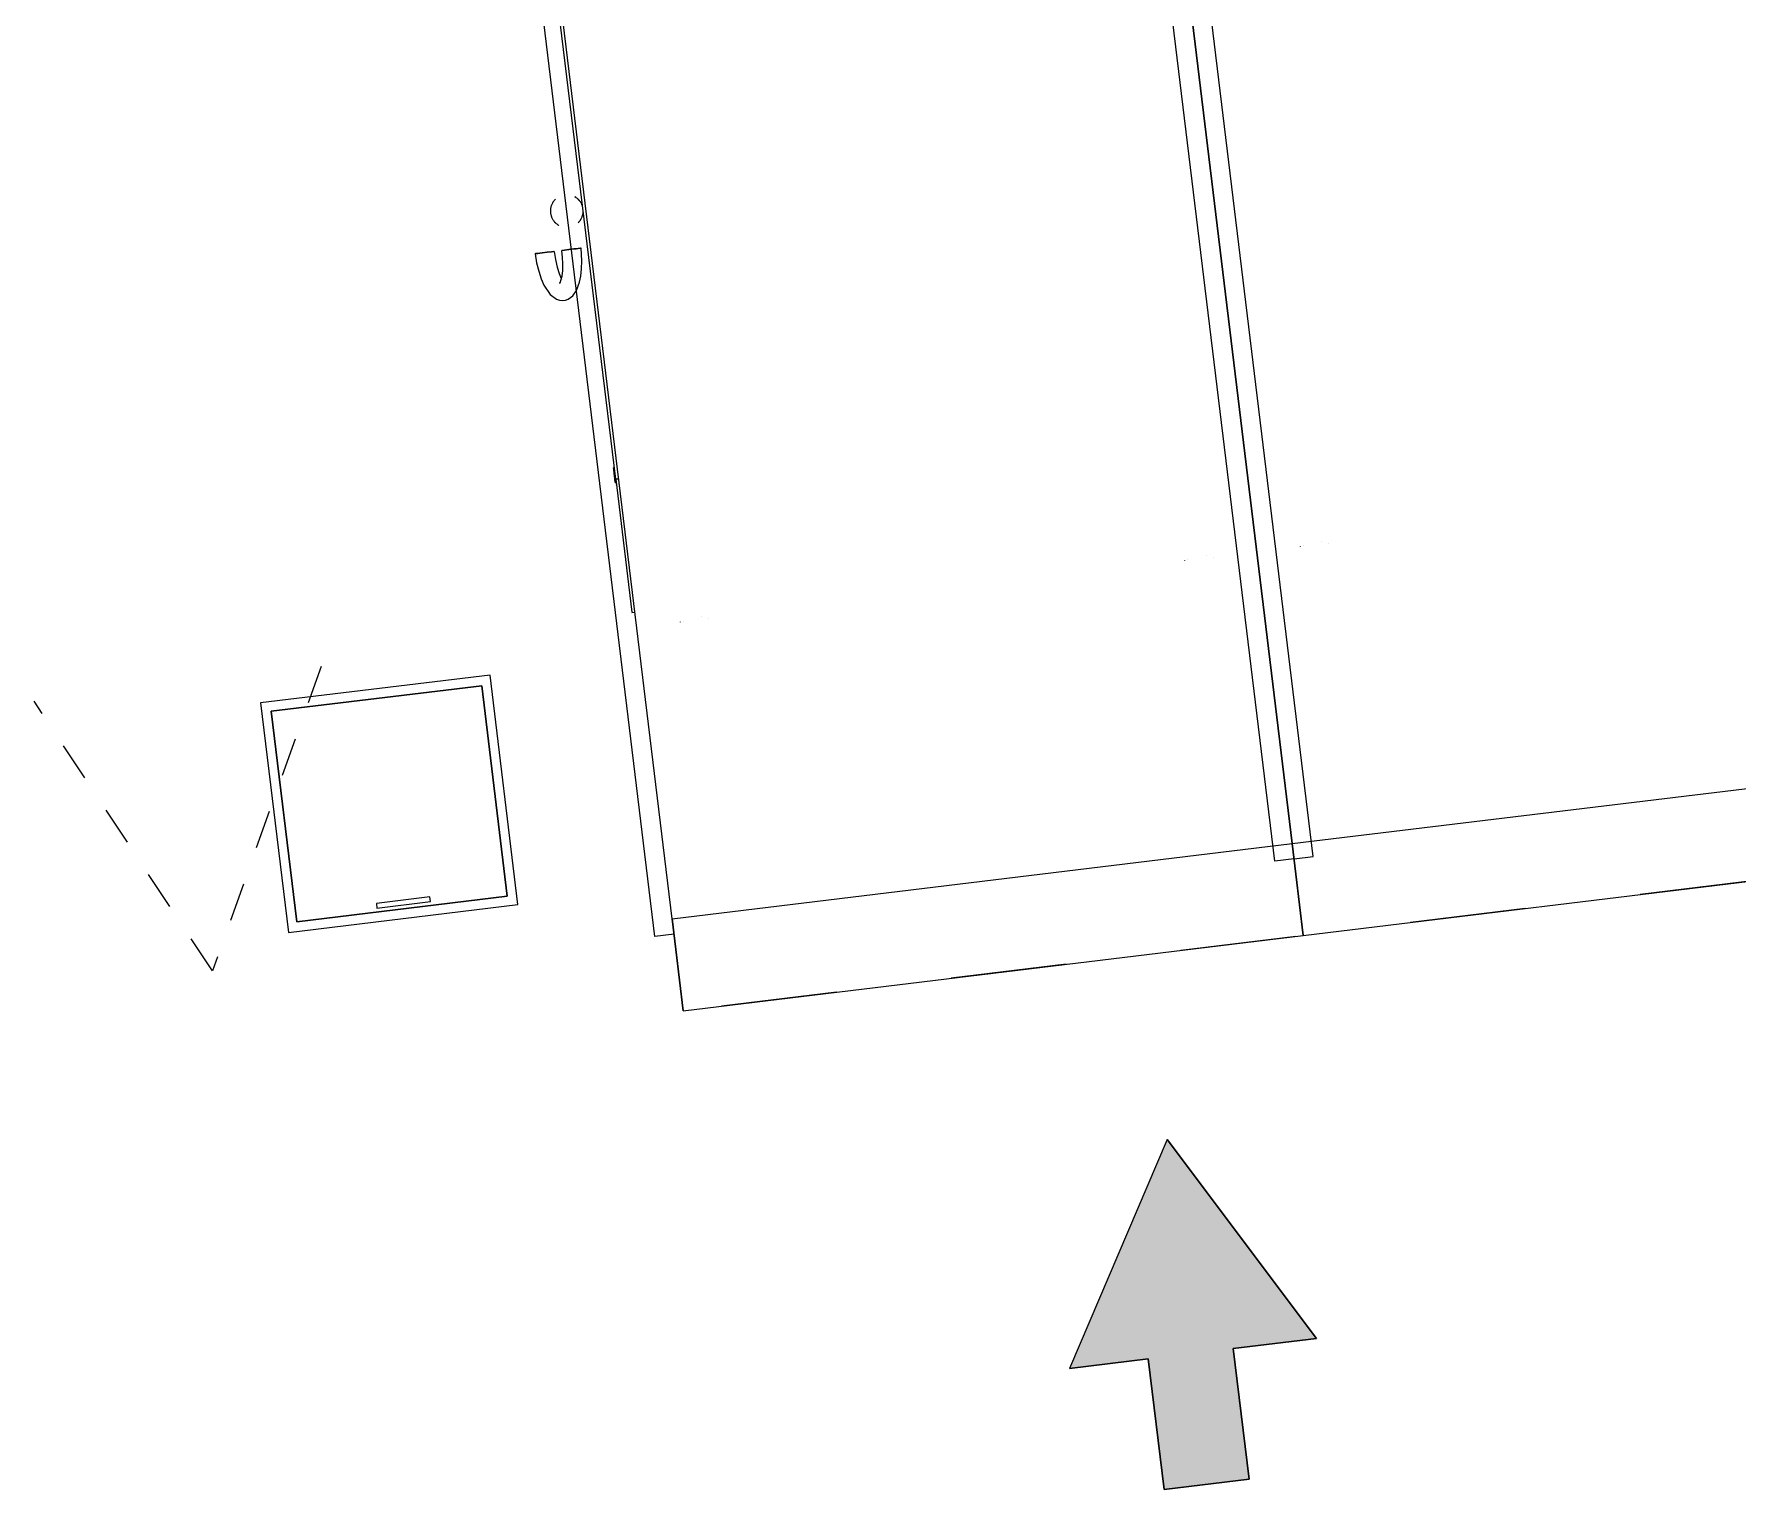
# Model space of a CAD drawing. Header units: metres. Extents: x 400403 to 400526, y 4543947 to 4544120.
# Drawn here: x 400464.862 to 400469.281, y 4544004.519 to 4544008.319 of the extents above; entities that cross this region are included whole.
import ezdxf

# ---------------------------------------------------------------- set-up
doc = ezdxf.new("R2010")
doc.units = ezdxf.units.M
doc.linetypes.add('Dash', pattern=[0.6, 0.3, -0.3])
doc.linetypes.add('Dot 1mm', pattern=[0.1, 0, -0.1])
for name, color, linetype, lineweight in [('A-----NOP', 7, 'Continuous', 5), ('A_HANDRAIL', 7, 'Continuous', 5), ('G-PLANOTM', 7, 'Continuous', 13)]:
    doc.layers.add(name, color=color, linetype=linetype, lineweight=lineweight)
doc.layers.add('A-FLOROVM', color=7, linetype='Dot 1mm', lineweight=5, true_color=0x404040)
doc.layers.add('A_AREA', color=4, linetype='Dash', lineweight=60, true_color=0x00ffff)

# ---------------------------------------------------------------- blocks, each defined once
blk = doc.blocks.new('KMM FLOOR BASED OPEN COVER1 - KMM FLOOR BASED OPEN COVER 600x600-4816128-PERON KAT _1_10 _-3_21_ KOTU TUĞLA DUVAR PLANI - 1_2')
at = {"layer": 'G-PLANOTM'}
for p, q in [((0.3, 0.3), (-0.3, 0.3)), ((-0.3, 0.3), (-0.3, -0.3)), ((0.275, 0.275), (-0.275, 0.275)), ((-0.275, 0.275), (-0.275, -0.275)), ((-0.275, -0.275), (-0.275, 0.275)), ((-0.275, 0.275), (0.275, 0.275)), ((0.275, -0.275), (0.275, 0.275)), ((0.275, 0.275), (0.275, -0.275)), ((0.3, -0.3), (0.3, 0.3)), ((0.0757, -0.2526), (-0.0643, -0.2526)), ((-0.0643, -0.2526), (-0.0643, -0.265)), ((-0.0643, -0.265), (0.0757, -0.265)), ((0.0757, -0.265), (0.0757, -0.2526)), ((-0.3, -0.3), (0.3, -0.3)), ((-0.275, -0.275), (0.275, -0.275)), ((0.275, -0.275), (-0.275, -0.275))]:
    blk.add_line(p, q, dxfattribs=at)
blk = doc.blocks.new('Railing - _start post-V6-PERON KAT _1_10 _-3_21_ KOTU TUĞLA DUVAR PLANI - 1_2')
at = {"layer": 'A_HANDRAIL', "color": 9, "true_color": 0xc0c0c0}
for p, q in [((-0.025, 0.735), (-0.0241, 0.735)), ((-0.0241, 0.735), (-0.0177, 0.735)), ((-0.0177, 0.735), (-0.0065, 0.735)), ((-0.0065, 0.735), (-0.0125, 0.735)), ((-0.0065, 0.735), (0.0065, 0.735)), ((0.0125, 0.735), (0.0065, 0.735)), ((0.0065, 0.735), (0.0177, 0.735)), ((0.0177, 0.735), (0.0241, 0.735)), ((0.0241, 0.735), (0.025, 0.735)), ((0.045, 0.735), (0.0459, 0.735)), ((0.0459, 0.735), (0.0523, 0.735)), ((0.0523, 0.735), (0.0635, 0.735)), ((0.0635, 0.735), (0.0575, 0.735)), ((0.0635, 0.735), (0.0765, 0.735)), ((0.0825, 0.735), (0.0765, 0.735)), ((0.0765, 0.735), (0.0825, 0.735)), ((0.0825, 0.735), (0.0877, 0.735)), ((0.0877, 0.735), (0.0916, 0.735)), ((0.0916, 0.735), (0.0941, 0.735)), ((0.0941, 0.735), (0.095, 0.735)), ((-0.003, -0.29), (0, -0.29)), ((0.0005, -0.29), (0.003, -0.29)), ((0.067, -0.29), (0.073, -0.29))]:
    blk.add_line(p, q, dxfattribs=at)
at = {"layer": 'A_HANDRAIL', "color": 9, "true_color": 0xc0c0c0, "flags": 128}
for points in [[(0.095, 0.735), (0.0938, 0.7586), (0.0911, 0.7813), (0.0871, 0.8014), (0.0821, 0.8186), (0.0693, 0.8445), (0.0541, 0.8591), (0.0466, 0.8626), (0.039, 0.8643), (0.0314, 0.8644), (0.0241, 0.8628), (0.0109, 0.8556), (-0.0005, 0.8427), (-0.0109, 0.822), (-0.0157, 0.807), (-0.0198, 0.7889), (-0.0229, 0.768), (-0.025, 0.735)], [(0.041, 0.8191), (0.0404, 0.8184), (0.0387, 0.816), (0.0368, 0.8122), (0.0327, 0.8015), (0.0291, 0.7869), (0.0264, 0.7688), (0.0253, 0.7535), (0.025, 0.735)], [(0.045, 0.735), (0.0446, 0.7563), (0.0426, 0.7765), (0.0394, 0.7938), (0.0353, 0.8072), (0.0346, 0.8088)], [(-0.0217, 0.735), (-0.0241, 0.735), (-0.025, 0.735)], [(-0.0125, 0.735), (-0.0177, 0.735), (-0.0217, 0.735)], [(0.0065, 0.735), (0, 0.735), (-0.0065, 0.735)], [(0.0216, 0.735), (0.0177, 0.735), (0.0125, 0.735)], [(0.025, 0.735), (0.0241, 0.735), (0.0216, 0.735)], [(0.0483, 0.735), (0.0459, 0.735), (0.045, 0.735)], [(0.0575, 0.735), (0.0523, 0.735), (0.0483, 0.735)], [(0.0765, 0.735), (0.07, 0.735), (0.0635, 0.735)], [(0.0916, 0.735), (0.0877, 0.735), (0.0825, 0.735)], [(0.095, 0.735), (0.0941, 0.735), (0.0916, 0.735)], [(-0.0254, 0.6691), (-0.0267, 0.668), (-0.028, 0.667), (-0.0293, 0.6658), (-0.0305, 0.6646), (-0.0316, 0.6634), (-0.0328, 0.6621), (-0.0338, 0.6607), (-0.0348, 0.6594), (-0.0358, 0.658), (-0.0367, 0.6565), (-0.0375, 0.655), (-0.0383, 0.6535), (-0.039, 0.652), (-0.0396, 0.6504), (-0.0402, 0.6488), (-0.0407, 0.6472), (-0.0412, 0.6455), (-0.0416, 0.6439), (-0.0419, 0.6422)], [(0.0254, 0.6009), (0.0267, 0.602), (0.028, 0.603), (0.0293, 0.6042), (0.0305, 0.6054), (0.0316, 0.6066), (0.0328, 0.6079), (0.0338, 0.6093), (0.0348, 0.6106), (0.0358, 0.612), (0.0367, 0.6135), (0.0375, 0.615), (0.0383, 0.6165), (0.039, 0.618), (0.0396, 0.6196), (0.0402, 0.6212), (0.0407, 0.6228), (0.0412, 0.6245), (0.0416, 0.6261), (0.0419, 0.6278), (0.0421, 0.6295), (0.0423, 0.6311), (0.0424, 0.6328), (0.0425, 0.6345), (0.0425, 0.6362), (0.0424, 0.6379), (0.0422, 0.6396), (0.042, 0.6413), (0.0417, 0.643), (0.0414, 0.6447), (0.041, 0.6463), (0.0405, 0.6479), (0.0399, 0.6495), (0.0393, 0.6511), (0.0386, 0.6527), (0.0379, 0.6542), (0.0371, 0.6557), (0.0362, 0.6572), (0.0353, 0.6586), (0.0344, 0.66), (0.0333, 0.6614), (0.0323, 0.6627), (0.0311, 0.6639), (0.0299, 0.6652), (0.0287, 0.6663), (0.0274, 0.6675), (0.0261, 0.6685), (0.0249, 0.6694)], [(-0.042, 0.6287), (-0.0417, 0.627), (-0.0414, 0.6253), (-0.041, 0.6237), (-0.0405, 0.6221), (-0.0399, 0.6205), (-0.0393, 0.6189), (-0.0386, 0.6173), (-0.0379, 0.6158), (-0.0371, 0.6143), (-0.0362, 0.6128), (-0.0353, 0.6114), (-0.0344, 0.61), (-0.0333, 0.6086), (-0.0323, 0.6073), (-0.0311, 0.6061), (-0.0299, 0.6048), (-0.0287, 0.6037), (-0.0274, 0.6025), (-0.0261, 0.6015), (-0.0248, 0.6005)], [(-0.0254, 0.1341), (-0.0267, 0.133), (-0.028, 0.132), (-0.0293, 0.1308), (-0.0305, 0.1296), (-0.0316, 0.1284), (-0.0328, 0.1271), (-0.0338, 0.1257), (-0.0348, 0.1244), (-0.0358, 0.123), (-0.0367, 0.1215), (-0.0375, 0.12), (-0.0383, 0.1185), (-0.039, 0.117), (-0.0396, 0.1154), (-0.0402, 0.1138), (-0.0407, 0.1122), (-0.0412, 0.1105), (-0.0416, 0.1089), (-0.0419, 0.1072)], [(0.0254, 0.0659), (0.0267, 0.067), (0.028, 0.068), (0.0293, 0.0692), (0.0305, 0.0704), (0.0316, 0.0716), (0.0328, 0.0729), (0.0338, 0.0743), (0.0348, 0.0756), (0.0358, 0.077), (0.0367, 0.0785), (0.0375, 0.08), (0.0383, 0.0815), (0.039, 0.083), (0.0396, 0.0846), (0.0402, 0.0862), (0.0407, 0.0878), (0.0412, 0.0895), (0.0416, 0.0911), (0.0419, 0.0928), (0.0421, 0.0945), (0.0423, 0.0961), (0.0424, 0.0978), (0.0425, 0.0995), (0.0425, 0.1012), (0.0424, 0.1029), (0.0422, 0.1046), (0.042, 0.1063), (0.0417, 0.108), (0.0414, 0.1097), (0.041, 0.1113), (0.0405, 0.1129), (0.0399, 0.1145), (0.0393, 0.1161), (0.0386, 0.1177), (0.0379, 0.1192), (0.0371, 0.1207), (0.0362, 0.1222), (0.0353, 0.1236), (0.0344, 0.125), (0.0333, 0.1264), (0.0323, 0.1277), (0.0311, 0.1289), (0.0299, 0.1302), (0.0287, 0.1313), (0.0274, 0.1325), (0.0261, 0.1335), (0.025, 0.1344)], [(-0.042, 0.0937), (-0.0417, 0.092), (-0.0414, 0.0903), (-0.041, 0.0887), (-0.0405, 0.0871), (-0.0399, 0.0855), (-0.0393, 0.0839), (-0.0386, 0.0823), (-0.0379, 0.0808), (-0.0371, 0.0793), (-0.0362, 0.0778), (-0.0353, 0.0764), (-0.0344, 0.075), (-0.0333, 0.0736), (-0.0323, 0.0723), (-0.0311, 0.0711), (-0.0299, 0.0698), (-0.0287, 0.0687), (-0.0274, 0.0675), (-0.0261, 0.0665), (-0.025, 0.0656)]]:
    blk.add_lwpolyline(points, dxfattribs=at)
at = {"layer": 'A_HANDRAIL', "color": 9, "true_color": 0xc0c0c0}
for centre, start, end in [((0, 0.635), 127.0796, 128.9462), ((0, 0.635), 50.681, 52.9204), ((0, 0.635), 139.6378, 150), ((0, 0.635), 30, 40.3622), ((0, 0.635), 210, 220.3622), ((0, 0.635), 230.681, 233.0705), ((0, 0.635), 306.9295, 309.319), ((0, 0.635), 319.6378, 330), ((0, 0.1), 127.2309, 129.319), ((0, 0.1), 50.681, 52.7691), ((0, 0.1), 139.6378, 150), ((0, 0.1), 30, 40.3622), ((0, 0.1), 210, 220.3622), ((0, 0.1), 230.681, 232.7691), ((0, 0.1), 307.2309, 309.319), ((0, 0.1), 319.6378, 330)]:
    blk.add_arc(centre, 0.0425, start, end, dxfattribs=at)
for points in [[(-0.025, 0.007), (-0.025, 0.0076), (-0.0244, 0.0088), (-0.0219, 0.0104), (-0.0179, 0.0119), (-0.0109, 0.0133), (0, 0.0141), (0.0109, 0.0133), (0.0179, 0.0119), (0.0219, 0.0104), (0.0244, 0.0088), (0.025, 0.0076), (0.025, 0.007)], [(0.045, 0.007), (0.045, 0.0076), (0.0456, 0.0088), (0.0481, 0.0104), (0.0521, 0.0119), (0.0591, 0.0133), (0.07, 0.0141), (0.0809, 0.0133), (0.0879, 0.0119), (0.0919, 0.0104), (0.0944, 0.0088), (0.095, 0.0076), (0.095, 0.007)]]:
    blk.add_open_spline(points, degree=3, knots=[0, 0, 0, 0, 0.083333, 0.166667, 0.25, 0.333333, 0.5, 0.666667, 0.75, 0.833333, 0.916667, 1, 1, 1, 1], dxfattribs=at)
blk = doc.blocks.new('Railing - Railing-2369654-PERON KAT _1_10 _-3_21_ KOTU TUĞLA DUVAR PLANI - 1_2')
at = {"rotation": 233.9999999999997}
blk.add_blockref('Railing - _start post-V6-PERON KAT _1_10 _-3_21_ KOTU TUĞLA DUVAR PLANI - 1_2', (107.4302, -6.4325), dxfattribs=at)
blk = doc.blocks.new('D1010-30_Escalator - H_6120-4134674-PERON KAT _1_10 _-3_21_ KOTU TUĞLA DUVAR PLANI - 1_2')
at = {"layer": 'G-PLANOTM'}
for p, q in [((-1.16, -8.5651), (-1.16, -3.5551)), ((-1.11, -8.5251), (-1.11, -5.1098)), ((-0.9965, -7.7626), (-0.9965, -7.763)), ((-0.9965, -7.7636), (-0.9965, -7.7631)), ((-0.9885, -7.7615), (-0.9885, -7.7616)), ((-0.9394, -7.7554), (-0.9394, -7.7553)), ((-0.9215, -7.7626), (-0.9215, -7.763)), ((-1.11, -8.5251), (-1.11, -8.7651)), ((-1.11, -8.5251), (0.51, -8.5251)), ((-1.11, -8.5651), (-1.16, -8.5651)), ((-1.11, -8.7651), (0.51, -8.7651))]:
    blk.add_line(p, q, dxfattribs=at)
blk = doc.blocks.new('D1010-30_Escalator - H_6120-V16-PERON KAT _1_10 _-3_21_ KOTU TUĞLA DUVAR PLANI - 1_2')
at = {"layer": 'G-PLANOTM'}
for p, q in [((-1.16, -8.5651), (-1.16, -3.5551)), ((0.56, -8.5651), (0.56, -3.5551)), ((-1.11, -8.5251), (-1.11, -5.1098)), ((0.51, -5.1098), (0.51, -8.5251)), ((-1.1179, -7.3752), (-1.1179, -6.0479)), ((-1.1185, -7.3451), (-1.12, -7.3451)), ((-1.1198, -7.3451), (-1.12, -7.3451)), ((-1.12, -7.3499), (-1.12, -7.3451)), ((-1.12, -7.3674), (-1.12, -7.3499)), ((-1.1185, -7.3674), (-1.12, -7.3674)), ((-1.12, -7.3727), (-1.12, -7.3674)), ((-1.12, -7.3752), (-1.12, -7.3727)), ((-1.12, -7.3727), (-1.1185, -7.3727)), ((-1.12, -7.3828), (-1.12, -7.3752)), ((-1.1185, -7.3451), (-1.1183, -7.3451)), ((-1.1185, -7.3451), (-1.1185, -7.3499)), ((-1.1185, -7.3499), (-1.1185, -7.3674)), ((-1.1185, -7.3727), (-1.1185, -7.3674)), ((-1.1185, -7.3727), (-1.1185, -7.3752)), ((-1.1185, -7.3752), (-1.1185, -7.3828)), ((-1.11, -7.3752), (-1.1179, -7.3752)), ((-1.1178, -7.3752), (-1.11, -7.3752)), ((-1.1178, -7.3752), (-1.1178, -7.7222)), ((-1.12, -7.3836), (-1.12, -7.3828)), ((-1.1185, -7.3836), (-1.12, -7.3836)), ((-1.12, -7.3836), (-1.1198, -7.3836)), ((-1.1185, -7.3828), (-1.1185, -7.3836)), ((-1.1183, -7.3836), (-1.1185, -7.3836)), ((-1.118, -7.3836), (-1.118, -7.3901)), ((-1.1178, -7.7237), (-1.11, -7.7237)), ((-0.9965, -7.7626), (-0.9965, -7.763)), ((-0.9965, -7.7636), (-0.9965, -7.7631)), ((-0.9885, -7.7615), (-0.9885, -7.7616)), ((-0.9394, -7.7554), (-0.9394, -7.7553)), ((-0.9215, -7.7626), (-0.9215, -7.763)), ((0.3215, -7.7626), (0.3215, -7.763)), ((0.3215, -7.7636), (0.3215, -7.7631)), ((0.3295, -7.7615), (0.3295, -7.7616)), ((0.3785, -7.7554), (0.3785, -7.7553)), ((0.3965, -7.7626), (0.3965, -7.763)), ((-1.11, -8.5251), (-1.11, -8.7651)), ((-1.11, -8.5251), (0.51, -8.5251)), ((0.51, -8.7651), (0.51, -8.5251)), ((-1.11, -8.5651), (-1.16, -8.5651)), ((0.51, -8.5651), (0.56, -8.5651)), ((-1.11, -8.7651), (0.51, -8.7651))]:
    blk.add_line(p, q, dxfattribs=at)
blk.add_arc((-1.113, -7.3901), 0.005, 180, 195, dxfattribs=at)
blk = doc.blocks.new('M09-PRT-S24-ZZ-M3-ARC-01_rvt-1-PERON KAT _1_10 _-3_21_ KOTU TUĞLA DUVAR PLANI - 1_2')
at = {"layer": 'A_AREA', "lineweight": 25}
for p, q in [((111.6675, -5.2466), (109.669, -7.9973)), ((109.669, -7.9973), (109.4748, -7.8562))]:
    blk.add_line(p, q, dxfattribs=at)
at = {"lineweight": 15}
for name, p, rotation in [('D1010-30_Escalator - H_6120-4134674-PERON KAT _1_10 _-3_21_ KOTU TUĞLA DUVAR PLANI - 1_2', (104.1825, -0.6367), 53.99999999999949), ('D1010-30_Escalator - H_6120-V16-PERON KAT _1_10 _-3_21_ KOTU TUĞLA DUVAR PLANI - 1_2', (103.2303, -1.9473), 53.99999999999949), ('KMM FLOOR BASED OPEN COVER1 - KMM FLOOR BASED OPEN COVER 600x600-4816128-PERON KAT _1_10 _-3_21_ KOTU TUĞLA DUVAR PLANI - 1_2', (108.7563, -8.1902), 53.99999999999986)]:
    blk.add_blockref(name, p, dxfattribs=dict(at, rotation=rotation))
blk.add_blockref('Railing - Railing-2369654-PERON KAT _1_10 _-3_21_ KOTU TUĞLA DUVAR PLANI - 1_2', (0, 0), dxfattribs=at)
blk = doc.blocks.new('D_GEN_DIRECTION ARROW3 - D_GEN_DIRECTION ARROW-2-892963-PERON KAT _1_10 _-3_21_ KOTU TUĞLA DUVAR PLANI - 1_2')
at = {"layer": 'A-----NOP'}
blk.add_hatch(color=256, dxfattribs=at).paths.add_polyline_path([(-0.000985, -0.004809), (-0.006574, -0.001582), (-0.000985, 0.001644), (-0.000985, -0.000535), (0.002426, -0.000535), (0.002426, -0.002757), (-0.000985, -0.002757)], flags=0)
for p, q in [((-0.006574, -0.001582), (-0.000985, 0.001644)), ((-0.000985, 0.001644), (-0.006574, -0.001582)), ((-0.000985, 0.001644), (-0.000985, -0.000535)), ((-0.000985, -0.000535), (-0.000985, 0.001644)), ((-0.000985, -0.000535), (0.002426, -0.000535)), ((0.002426, -0.000535), (-0.000985, -0.000535)), ((0.002426, -0.000535), (0.002426, -0.002757)), ((0.002426, -0.002757), (0.002426, -0.000535)), ((-0.006574, -0.001582), (-0.000985, -0.004809)), ((-0.006574, -0.001582), (-0.000985, -0.004809)), ((-0.000985, -0.002757), (-0.000985, -0.004809)), ((0.002426, -0.002757), (-0.000985, -0.002757)), ((-0.000985, -0.004809), (-0.000985, -0.002757)), ((-0.000985, -0.002757), (0.002426, -0.002757))]:
    blk.add_line(p, q, dxfattribs=at)
blk = doc.blocks.new('KMM FLOOR BASED OPEN COVER1 - KMM FLOOR BASED OPEN COVER 600x600-4816128-PERON KAT _1_10 _-3_21_ KOTU TUĞLA DUVAR PLANI - 2_2')
at = {"layer": 'G-PLANOTM'}
for p, q in [((0.3, 0.3), (-0.3, 0.3)), ((-0.3, 0.3), (-0.3, -0.3)), ((0.275, 0.275), (-0.275, 0.275)), ((-0.275, 0.275), (-0.275, -0.275)), ((-0.275, -0.275), (-0.275, 0.275)), ((-0.275, 0.275), (0.275, 0.275)), ((0.275, -0.275), (0.275, 0.275)), ((0.275, 0.275), (0.275, -0.275)), ((0.3, -0.3), (0.3, 0.3)), ((0.0757, -0.2526), (-0.0643, -0.2526)), ((-0.0643, -0.2526), (-0.0643, -0.265)), ((-0.0643, -0.265), (0.0757, -0.265)), ((0.0757, -0.265), (0.0757, -0.2526)), ((-0.3, -0.3), (0.3, -0.3)), ((-0.275, -0.275), (0.275, -0.275)), ((0.275, -0.275), (-0.275, -0.275))]:
    blk.add_line(p, q, dxfattribs=at)
blk = doc.blocks.new('Railing - _start post-V6-PERON KAT _1_10 _-3_21_ KOTU TUĞLA DUVAR PLANI - 2_2')
at = {"layer": 'A_HANDRAIL', "color": 9, "lineweight": 5, "true_color": 0xc0c0c0}
for p, q in [((-0.025, 0.735), (-0.0241, 0.735)), ((-0.0241, 0.735), (-0.0177, 0.735)), ((-0.0177, 0.735), (-0.0065, 0.735)), ((-0.0065, 0.735), (-0.0125, 0.735)), ((-0.0065, 0.735), (0.0065, 0.735)), ((0.0125, 0.735), (0.0065, 0.735)), ((0.0065, 0.735), (0.0177, 0.735)), ((0.0177, 0.735), (0.0241, 0.735)), ((0.0241, 0.735), (0.025, 0.735)), ((0.045, 0.735), (0.0459, 0.735)), ((0.0459, 0.735), (0.0523, 0.735)), ((0.0523, 0.735), (0.0635, 0.735)), ((0.0635, 0.735), (0.0575, 0.735)), ((0.0635, 0.735), (0.0765, 0.735)), ((0.0825, 0.735), (0.0765, 0.735)), ((0.0765, 0.735), (0.0825, 0.735)), ((0.0825, 0.735), (0.0877, 0.735)), ((0.0877, 0.735), (0.0916, 0.735)), ((0.0916, 0.735), (0.0941, 0.735)), ((0.0941, 0.735), (0.095, 0.735)), ((-0.003, -0.29), (0, -0.29)), ((0.0005, -0.29), (0.003, -0.29)), ((0.067, -0.29), (0.073, -0.29))]:
    blk.add_line(p, q, dxfattribs=at)
at = {"layer": 'A_HANDRAIL', "color": 9, "lineweight": 5, "true_color": 0xc0c0c0, "flags": 128}
for points in [[(0.095, 0.735), (0.0938, 0.7586), (0.0911, 0.7813), (0.0871, 0.8014), (0.0821, 0.8186), (0.0693, 0.8445), (0.0541, 0.8591), (0.0466, 0.8626), (0.039, 0.8643), (0.0314, 0.8644), (0.0241, 0.8628), (0.0109, 0.8556), (-0.0005, 0.8427), (-0.0109, 0.822), (-0.0157, 0.807), (-0.0198, 0.7889), (-0.0229, 0.768), (-0.025, 0.735)], [(0.041, 0.8191), (0.0404, 0.8184), (0.0387, 0.816), (0.0368, 0.8122), (0.0327, 0.8015), (0.0291, 0.7869), (0.0264, 0.7688), (0.0253, 0.7535), (0.025, 0.735)], [(0.045, 0.735), (0.0446, 0.7563), (0.0426, 0.7765), (0.0394, 0.7938), (0.0353, 0.8072), (0.0346, 0.8088)], [(-0.0217, 0.735), (-0.0241, 0.735), (-0.025, 0.735)], [(-0.0125, 0.735), (-0.0177, 0.735), (-0.0217, 0.735)], [(0.0065, 0.735), (0, 0.735), (-0.0065, 0.735)], [(0.0216, 0.735), (0.0177, 0.735), (0.0125, 0.735)], [(0.025, 0.735), (0.0241, 0.735), (0.0216, 0.735)], [(0.0483, 0.735), (0.0459, 0.735), (0.045, 0.735)], [(0.0575, 0.735), (0.0523, 0.735), (0.0483, 0.735)], [(0.0765, 0.735), (0.07, 0.735), (0.0635, 0.735)], [(0.0916, 0.735), (0.0877, 0.735), (0.0825, 0.735)], [(0.095, 0.735), (0.0941, 0.735), (0.0916, 0.735)], [(-0.0254, 0.6691), (-0.0267, 0.668), (-0.028, 0.667), (-0.0293, 0.6658), (-0.0305, 0.6646), (-0.0316, 0.6634), (-0.0328, 0.6621), (-0.0338, 0.6607), (-0.0348, 0.6594), (-0.0358, 0.658), (-0.0367, 0.6565), (-0.0375, 0.655), (-0.0383, 0.6535), (-0.039, 0.652), (-0.0396, 0.6504), (-0.0402, 0.6488), (-0.0407, 0.6472), (-0.0412, 0.6455), (-0.0416, 0.6439), (-0.0419, 0.6422)], [(0.0254, 0.6009), (0.0267, 0.602), (0.028, 0.603), (0.0293, 0.6042), (0.0305, 0.6054), (0.0316, 0.6066), (0.0328, 0.6079), (0.0338, 0.6093), (0.0348, 0.6106), (0.0358, 0.612), (0.0367, 0.6135), (0.0375, 0.615), (0.0383, 0.6165), (0.039, 0.618), (0.0396, 0.6196), (0.0402, 0.6212), (0.0407, 0.6228), (0.0412, 0.6245), (0.0416, 0.6261), (0.0419, 0.6278), (0.0421, 0.6295), (0.0423, 0.6311), (0.0424, 0.6328), (0.0425, 0.6345), (0.0425, 0.6362), (0.0424, 0.6379), (0.0422, 0.6396), (0.042, 0.6413), (0.0417, 0.643), (0.0414, 0.6447), (0.041, 0.6463), (0.0405, 0.6479), (0.0399, 0.6495), (0.0393, 0.6511), (0.0386, 0.6527), (0.0379, 0.6542), (0.0371, 0.6557), (0.0362, 0.6572), (0.0353, 0.6586), (0.0344, 0.66), (0.0333, 0.6614), (0.0323, 0.6627), (0.0311, 0.6639), (0.0299, 0.6652), (0.0287, 0.6663), (0.0274, 0.6675), (0.0261, 0.6685), (0.0249, 0.6694)], [(-0.042, 0.6287), (-0.0417, 0.627), (-0.0414, 0.6253), (-0.041, 0.6237), (-0.0405, 0.6221), (-0.0399, 0.6205), (-0.0393, 0.6189), (-0.0386, 0.6173), (-0.0379, 0.6158), (-0.0371, 0.6143), (-0.0362, 0.6128), (-0.0353, 0.6114), (-0.0344, 0.61), (-0.0333, 0.6086), (-0.0323, 0.6073), (-0.0311, 0.6061), (-0.0299, 0.6048), (-0.0287, 0.6037), (-0.0274, 0.6025), (-0.0261, 0.6015), (-0.0248, 0.6005)], [(-0.0254, 0.1341), (-0.0267, 0.133), (-0.028, 0.132), (-0.0293, 0.1308), (-0.0305, 0.1296), (-0.0316, 0.1284), (-0.0328, 0.1271), (-0.0338, 0.1257)], [(0.0254, 0.0659), (0.0267, 0.067), (0.028, 0.068), (0.0293, 0.0692), (0.0305, 0.0704), (0.0316, 0.0716), (0.0328, 0.0729), (0.0338, 0.0743), (0.0348, 0.0756), (0.0358, 0.077), (0.0367, 0.0785), (0.0375, 0.08), (0.0383, 0.0815), (0.039, 0.083), (0.0396, 0.0846), (0.0402, 0.0862), (0.0407, 0.0878), (0.0412, 0.0895), (0.0416, 0.0911), (0.0419, 0.0928), (0.0421, 0.0945), (0.0423, 0.0961), (0.0424, 0.0978), (0.0425, 0.0995), (0.0425, 0.1012), (0.0424, 0.1029), (0.0422, 0.1046), (0.042, 0.1063), (0.0417, 0.108), (0.0414, 0.1097), (0.041, 0.1113), (0.0405, 0.1129), (0.0399, 0.1145), (0.0393, 0.1161), (0.0386, 0.1177), (0.0379, 0.1192), (0.0371, 0.1207), (0.0362, 0.1222), (0.0353, 0.1236), (0.0344, 0.125), (0.0333, 0.1264), (0.0323, 0.1277), (0.0311, 0.1289), (0.0299, 0.1302), (0.0287, 0.1313), (0.0274, 0.1325), (0.0261, 0.1335), (0.025, 0.1344)], [(-0.042, 0.0937), (-0.0417, 0.092), (-0.0414, 0.0903), (-0.041, 0.0887), (-0.0405, 0.0871), (-0.0399, 0.0855), (-0.0393, 0.0839), (-0.0386, 0.0823), (-0.0379, 0.0808), (-0.0371, 0.0793), (-0.0362, 0.0778), (-0.0353, 0.0764), (-0.0344, 0.075), (-0.0333, 0.0736), (-0.0323, 0.0723), (-0.0311, 0.0711), (-0.0299, 0.0698), (-0.0287, 0.0687), (-0.0274, 0.0675), (-0.0261, 0.0665), (-0.025, 0.0656)], [(-0.0338, 0.1257), (-0.0348, 0.1244), (-0.0358, 0.123), (-0.0367, 0.1215), (-0.0375, 0.12), (-0.0383, 0.1185), (-0.039, 0.117), (-0.0396, 0.1154), (-0.0402, 0.1138), (-0.0407, 0.1122), (-0.0412, 0.1105), (-0.0416, 0.1089), (-0.0419, 0.1072)]]:
    blk.add_lwpolyline(points, dxfattribs=at)
at = {"layer": 'A_HANDRAIL', "color": 9, "lineweight": 5, "true_color": 0xc0c0c0}
for centre, start, end in [((0, 0.635), 127.0796, 129.319), ((0, 0.635), 50.681, 52.9204), ((0, 0.635), 140.2877, 150), ((0, 0.635), 30, 40.3622), ((0, 0.635), 210, 220.3622), ((0, 0.635), 230.681, 233.0705), ((0, 0.635), 306.9295, 309.319), ((0, 0.635), 319.6378, 330), ((0, 0.1), 127.2309, 129.319), ((0, 0.1), 50.681, 52.7691), ((0, 0.1), 139.6378, 150), ((0, 0.1), 30, 40.3622), ((0, 0.1), 210.3692, 220.3622), ((0, 0.1), 230.681, 232.7691), ((0, 0.1), 307.2309, 309.319), ((0, 0.1), 319.6378, 330)]:
    blk.add_arc(centre, 0.0425, start, end, dxfattribs=at)
for points in [[(-0.025, 0.007), (-0.025, 0.0076), (-0.0244, 0.0088), (-0.0219, 0.0104), (-0.0179, 0.0119), (-0.0109, 0.0133), (0, 0.0141), (0.0109, 0.0133), (0.0179, 0.0119), (0.0219, 0.0104), (0.0244, 0.0088), (0.025, 0.0076), (0.025, 0.007)], [(0.045, 0.007), (0.045, 0.0076), (0.0456, 0.0088), (0.0481, 0.0104), (0.0521, 0.0119), (0.0591, 0.0133), (0.07, 0.0141), (0.0809, 0.0133), (0.0879, 0.0119), (0.0919, 0.0104), (0.0944, 0.0088), (0.095, 0.0076), (0.095, 0.007)]]:
    blk.add_open_spline(points, degree=3, knots=[0, 0, 0, 0, 0.083333, 0.166667, 0.25, 0.333333, 0.5, 0.666667, 0.75, 0.833333, 0.916667, 1, 1, 1, 1], dxfattribs=at)
blk = doc.blocks.new('Railing - Railing-2369654-PERON KAT _1_10 _-3_21_ KOTU TUĞLA DUVAR PLANI - 2_2')
at = {"rotation": 233.9999999999997}
blk.add_blockref('Railing - _start post-V6-PERON KAT _1_10 _-3_21_ KOTU TUĞLA DUVAR PLANI - 2_2', (107.4302, -6.4325), dxfattribs=at)
blk = doc.blocks.new('D1010-30_Escalator - H_6120-4134674-PERON KAT _1_10 _-3_21_ KOTU TUĞLA DUVAR PLANI - 2_2')
at = {"layer": 'G-PLANOTM'}
for p, q in [((-1.16, -8.5651), (-1.16, -3.5551)), ((-1.11, -8.5251), (-1.11, -5.1098)), ((-0.9965, -7.7626), (-0.9965, -7.763)), ((-0.9965, -7.7636), (-0.9965, -7.7631)), ((-0.9885, -7.7615), (-0.9885, -7.7616)), ((-0.9394, -7.7554), (-0.9394, -7.7553)), ((-0.9215, -7.7626), (-0.9215, -7.763)), ((-1.11, -8.5251), (-1.11, -8.7651)), ((-1.11, -8.5251), (0.51, -8.5251)), ((-1.11, -8.5651), (-1.16, -8.5651)), ((-1.11, -8.7651), (0.51, -8.7651))]:
    blk.add_line(p, q, dxfattribs=at)
blk = doc.blocks.new('D1010-30_Escalator - H_6120-V14-PERON KAT _1_10 _-3_21_ KOTU TUĞLA DUVAR PLANI - 2_2')
at = {"layer": 'G-PLANOTM'}
for p, q in [((-1.16, -8.5651), (-1.16, -3.5551)), ((0.56, -8.5651), (0.56, -3.5551)), ((-1.11, -8.5251), (-1.11, -5.1098)), ((0.51, -5.1098), (0.51, -8.5251)), ((-1.1179, -7.3752), (-1.1179, -6.0479)), ((-1.1185, -7.3451), (-1.12, -7.3451)), ((-1.1198, -7.3451), (-1.12, -7.3451)), ((-1.12, -7.3499), (-1.12, -7.3451)), ((-1.12, -7.3674), (-1.12, -7.3499)), ((-1.1185, -7.3674), (-1.12, -7.3674)), ((-1.12, -7.3727), (-1.12, -7.3674)), ((-1.12, -7.3752), (-1.12, -7.3727)), ((-1.12, -7.3727), (-1.1185, -7.3727)), ((-1.12, -7.3828), (-1.12, -7.3752)), ((-1.1185, -7.3451), (-1.1183, -7.3451)), ((-1.1185, -7.3451), (-1.1185, -7.3499)), ((-1.1185, -7.3499), (-1.1185, -7.3674)), ((-1.1185, -7.3727), (-1.1185, -7.3674)), ((-1.1185, -7.3727), (-1.1185, -7.3752)), ((-1.1185, -7.3752), (-1.1185, -7.3828)), ((-1.11, -7.3752), (-1.1179, -7.3752)), ((-1.1178, -7.3752), (-1.11, -7.3752)), ((-1.1178, -7.3752), (-1.1178, -7.7222)), ((-1.12, -7.3836), (-1.12, -7.3828)), ((-1.1185, -7.3836), (-1.12, -7.3836)), ((-1.12, -7.3836), (-1.1198, -7.3836)), ((-1.1185, -7.3828), (-1.1185, -7.3836)), ((-1.1183, -7.3836), (-1.1185, -7.3836)), ((-1.118, -7.3836), (-1.118, -7.3901)), ((-1.1178, -7.7237), (-1.11, -7.7237)), ((-0.9965, -7.7626), (-0.9965, -7.763)), ((-0.9965, -7.7636), (-0.9965, -7.7631)), ((-0.9885, -7.7615), (-0.9885, -7.7616)), ((-0.9394, -7.7554), (-0.9394, -7.7553)), ((-0.9215, -7.7626), (-0.9215, -7.763)), ((0.3215, -7.7626), (0.3215, -7.763)), ((0.3215, -7.7636), (0.3215, -7.7631)), ((0.3295, -7.7615), (0.3295, -7.7616)), ((0.3785, -7.7554), (0.3785, -7.7553)), ((0.3965, -7.7626), (0.3965, -7.763)), ((-1.11, -8.5251), (-1.11, -8.7651)), ((-1.11, -8.5251), (0.51, -8.5251)), ((0.51, -8.7651), (0.51, -8.5251)), ((-1.11, -8.5651), (-1.16, -8.5651)), ((0.51, -8.5651), (0.56, -8.5651)), ((-1.11, -8.7651), (0.51, -8.7651))]:
    blk.add_line(p, q, dxfattribs=at)
blk.add_arc((-1.113, -7.3901), 0.005, 180, 195, dxfattribs=at)
blk = doc.blocks.new('M09-PRT-S24-ZZ-M3-ARC-01_rvt-1-PERON KAT _1_10 _-3_21_ KOTU TUĞLA DUVAR PLANI - 2_2')
at = {"layer": 'A_AREA', "lineweight": 25}
for p, q in [((111.6675, -5.2466), (109.669, -7.9973)), ((109.669, -7.9973), (109.4748, -7.8562))]:
    blk.add_line(p, q, dxfattribs=at)
at = {"lineweight": 15}
for name, p, rotation in [('D1010-30_Escalator - H_6120-4134674-PERON KAT _1_10 _-3_21_ KOTU TUĞLA DUVAR PLANI - 2_2', (104.1825, -0.6367), 53.99999999999949), ('D1010-30_Escalator - H_6120-V14-PERON KAT _1_10 _-3_21_ KOTU TUĞLA DUVAR PLANI - 2_2', (103.2303, -1.9473), 53.99999999999949), ('KMM FLOOR BASED OPEN COVER1 - KMM FLOOR BASED OPEN COVER 600x600-4816128-PERON KAT _1_10 _-3_21_ KOTU TUĞLA DUVAR PLANI - 2_2', (108.7563, -8.1902), 53.99999999999986)]:
    blk.add_blockref(name, p, dxfattribs=dict(at, rotation=rotation))
blk.add_blockref('Railing - Railing-2369654-PERON KAT _1_10 _-3_21_ KOTU TUĞLA DUVAR PLANI - 2_2', (0, 0), dxfattribs=at)
blk = doc.blocks.new('D_GEN_DIRECTION ARROW3 - D_GEN_DIRECTION ARROW-2-892963-PERON KAT _1_10 _-3_21_ KOTU TUĞLA DUVAR PLANI - 2_2')
at = {"layer": 'A-----NOP'}
blk.add_hatch(color=256, dxfattribs=at).paths.add_polyline_path([(-0.000985, -0.004809), (-0.006574, -0.001582), (-0.000985, 0.001644), (-0.000985, -0.000535), (0.002426, -0.000535), (0.002426, -0.002757), (-0.000985, -0.002757)], flags=0)
for p, q in [((-0.006574, -0.001582), (-0.000985, 0.001644)), ((-0.000985, 0.001644), (-0.006574, -0.001582)), ((-0.000985, 0.001644), (-0.000985, -0.000535)), ((-0.000985, -0.000535), (-0.000985, 0.001644)), ((-0.000985, -0.000535), (0.002426, -0.000535)), ((0.002426, -0.000535), (-0.000985, -0.000535)), ((0.002426, -0.000535), (0.002426, -0.002757)), ((0.002426, -0.002757), (0.002426, -0.000535)), ((-0.006574, -0.001582), (-0.000985, -0.004809)), ((-0.006574, -0.001582), (-0.000985, -0.004809)), ((-0.000985, -0.002757), (-0.000985, -0.004809)), ((0.002426, -0.002757), (-0.000985, -0.002757)), ((-0.000985, -0.004809), (-0.000985, -0.002757)), ((-0.000985, -0.002757), (0.002426, -0.002757))]:
    blk.add_line(p, q, dxfattribs=at)

msp = doc.modelspace()

# ---------------------------------------------------------------- linework, layer by layer
at = {"layer": 'A-FLOROVM'}
for p, q in [((400465.60645, 4544006.679), (400465.3246, 4544005.88927)), ((400465.60645, 4544006.679), (400465.3246, 4544005.88927)), ((400465.3246, 4544005.88927), (400464.86192, 4544006.58859)), ((400465.3246, 4544005.88927), (400464.86192, 4544006.58859))]:
    msp.add_line(p, q, dxfattribs=at)

# ---------------------------------------------------------------- block references
at = {"lineweight": 5, "rotation": 312.9239939576965}
for name in ['M09-PRT-S24-ZZ-M3-ARC-01_rvt-1-PERON KAT _1_10 _-3_21_ KOTU TUĞLA DUVAR PLANI - 1_2', 'M09-PRT-S24-ZZ-M3-ARC-01_rvt-1-PERON KAT _1_10 _-3_21_ KOTU TUĞLA DUVAR PLANI - 2_2']:
    msp.add_blockref(name, (400397.71446, 4544091.53809), dxfattribs=at)
at = {"layer": 'A-----NOP', "xscale": 99.9999999991027, "yscale": 99.9999999991027, "zscale": 99.9999999991027, "rotation": 276.9239939576971}
for name in ['D_GEN_DIRECTION ARROW3 - D_GEN_DIRECTION ARROW-2-892963-PERON KAT _1_10 _-3_21_ KOTU TUĞLA DUVAR PLANI - 1_2', 'D_GEN_DIRECTION ARROW3 - D_GEN_DIRECTION ARROW-2-892963-PERON KAT _1_10 _-3_21_ KOTU TUĞLA DUVAR PLANI - 2_2']:
    msp.add_blockref(name, (400468.03727, 4544004.81817), dxfattribs=at)

doc.saveas('drawing.dxf')
